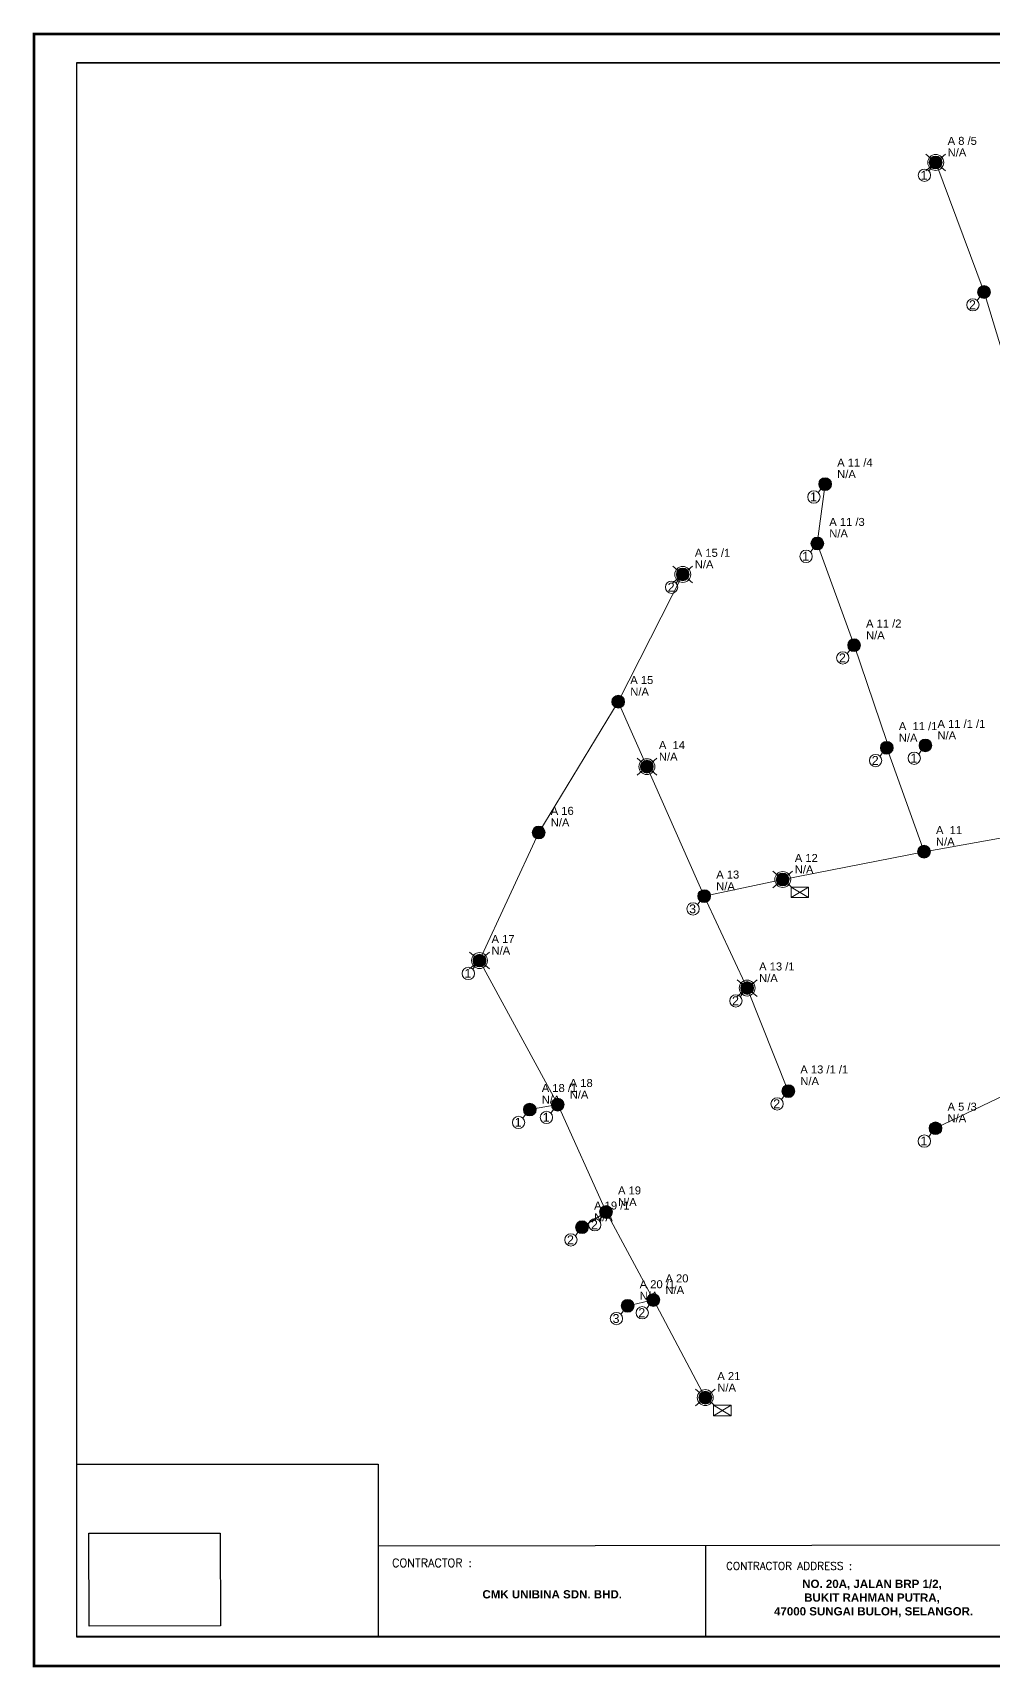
# Model space of a CAD drawing. Header units: inches. Extents: x -2907330 to 774627, y -12404360 to 10502691.
# Drawn here: x 10425 to 11397, y 375 to 2030 of the extents above; entities that cross this region are included whole.
import ezdxf
from ezdxf.enums import TextEntityAlignment as Align

# ---------------------------------------------------------------- set-up
doc = ezdxf.new("R2010")
doc.units = ezdxf.units.IN
doc.header["$MEASUREMENT"] = 0
for name, color, linetype, lineweight in [('BBOX 160A', 30, 'Continuous', 0), ('BBOX 400A', 1, 'Continuous', 0), ('CABLE 316', 30, 'Continuous', 0), ('CABLE 95', 5, 'Continuous', 0), ('CABLE SERVICE', 7, 'Continuous', 0), ('JUMLAH SERVIS', 7, 'Continuous', 0), ('POLE NUMBER', 7, 'Continuous', 0), ('PVC 7083', 2, 'Continuous', 0), ('TIANG LAMA', 112, 'Continuous', 0), ('UMBANG', 7, 'Continuous', 0)]:
    doc.layers.add(name, color=color, linetype=linetype, lineweight=lineweight)
doc.styles.add('Arial_Black', font='ariblk.ttf', dxfattribs={"height": 1})
doc.styles.add('Simplex.shk', font='simplex.shx', dxfattribs={"height": 1.75})
doc.styles.add('style1', font='arial.ttf', dxfattribs={"height": 2})
picture_1 = doc.add_image_def('image1.png', size_in_pixel=(267, 189))

# ---------------------------------------------------------------- blocks, each defined once
blk = doc.blocks.new('S1')
at = {"layer": 'JUMLAH SERVIS'}
blk.add_lwpolyline([(1.11, 1.06), (2.41, 2.92)], dxfattribs=at)
at = {"layer": 'JUMLAH SERVIS', "lineweight": 0}
blk.add_circle((0, 0), 1.54, dxfattribs=at)
at = {"layer": 'JUMLAH SERVIS', "style": 'style1'}
blk.add_text('1', height=2.23, dxfattribs=at).set_placement((-0.97, -1.09))
blk = doc.blocks.new('TIANG_BIRU')
at = {"lineweight": 0}
h = blk.add_hatch(color=5, dxfattribs=at)
h.dxf.hatch_style = 1
h.paths.add_polyline_path([(-1.6, 0, 1), (1.6, 0, 1)])
blk.add_circle((0, 0), 1.6, dxfattribs=at)
blk = doc.blocks.new('S2')
at = {"layer": 'JUMLAH SERVIS'}
blk.add_lwpolyline([(1.11, 1.06), (2.41, 2.92)], dxfattribs=at)
at = {"layer": 'JUMLAH SERVIS', "lineweight": 0}
blk.add_circle((0, 0), 1.54, dxfattribs=at)
at = {"layer": 'JUMLAH SERVIS', "style": 'style1'}
blk.add_text('2', height=2.23, dxfattribs=at).set_placement((-0.97, -1.09))
blk = doc.blocks.new('U2')
at = {"layer": 'UMBANG', "lineweight": 0}
for p, q in [((-2.46, 2.09), (2.46, -2.09)), ((2.46, 2.09), (-2.46, -2.09))]:
    blk.add_line(p, q, dxfattribs=at)
blk.add_circle((0, 0), 1.99, dxfattribs=at)
at = {"layer": 'UMBANG', "style": 'style1'}
blk.add_text('2', height=2.43, dxfattribs=at).set_placement((-1.04, -1.18))
blk = doc.blocks.new('BK')
at = {"color": 30, "lineweight": 0}
blk.add_lwpolyline([(2.16, 1.26), (-2.16, 1.26), (-2.16, -1.26), (2.16, -1.26)], close=True, dxfattribs=at)
blk.add_lwpolyline([(-2.16, -1.26), (2.16, 1.26), (2.16, -1.26), (-2.16, 1.26)], dxfattribs=at)
blk = doc.blocks.new('S3')
at = {"layer": 'JUMLAH SERVIS'}
blk.add_lwpolyline([(1.11, 1.06), (2.41, 2.92)], dxfattribs=at)
at = {"layer": 'JUMLAH SERVIS', "lineweight": 0}
blk.add_circle((0, 0), 1.54, dxfattribs=at)
at = {"layer": 'JUMLAH SERVIS', "style": 'style1'}
blk.add_text('3', height=2.23, dxfattribs=at).set_placement((-0.97, -1.09))
blk = doc.blocks.new('U1')
at = {"layer": 'UMBANG', "lineweight": 0}
for p, q in [((-2.46, 2.09), (2.46, -2.09)), ((2.46, 2.09), (-2.46, -2.09))]:
    blk.add_line(p, q, dxfattribs=at)
blk.add_circle((0, 0), 1.99, dxfattribs=at)
at = {"layer": 'UMBANG', "style": 'style1'}
blk.add_text('1', height=2.43, dxfattribs=at).set_placement((-1.04, -1.18))
blk = doc.blocks.new('U3')
at = {"layer": 'UMBANG', "lineweight": 0}
for p, q in [((-2.46, 2.09), (2.46, -2.09)), ((2.46, 2.09), (-2.46, -2.09))]:
    blk.add_line(p, q, dxfattribs=at)
blk.add_circle((0, 0), 1.99, dxfattribs=at)
at = {"layer": 'UMBANG', "style": 'style1'}
blk.add_text('3', height=2.43, dxfattribs=at).set_placement((-1.04, -1.18))
blk = doc.blocks.new('BM')
at = {"color": 1, "lineweight": 0}
blk.add_lwpolyline([(2.23, 1.31), (-2.23, 1.31), (-2.23, -1.31), (2.23, -1.31)], close=True, dxfattribs=at)
blk.add_lwpolyline([(-2.23, -1.31), (2.23, 1.31), (2.23, -1.31), (-2.23, 1.31)], dxfattribs=at)

msp = doc.modelspace()

# ---------------------------------------------------------------- linework, layer by layer
at = {"color": 7, "linetype": 'Continuous'}
msp.add_line((10774.4, 497.8), (12776.6, 500.7), dxfattribs=at)
at = {"linetype": 'Continuous'}
msp.add_line((11105.7, 497.7), (11105.7, 405.4), dxfattribs=at)
at = {"linetype": 'Continuous', "const_width": 2.7}
msp.add_lwpolyline([(12819.7, 2028.9), (10426.3, 2028.9), (10426.3, 376.1), (12819.7, 376.1)], close=True, dxfattribs=at)
for points in [[(10469.6, 1999.6), (12776.4, 1999.6), (12776.4, 405.4), (10469.6, 405.4)], [(10469.7, 2000.1), (12776.6, 2000.1), (12776.6, 406), (10469.7, 406)], [(10774.4, 405.4), (10469.6, 405.4), (10469.6, 580.4), (10774.4, 580.4)]]:
    msp.add_lwpolyline(points, close=True)
at = {"layer": 'CABLE 316'}
for p, q in [((11017.5, 1352.7), (11082.8, 1481.6)), ((11327, 1200.8), (11289.3, 1306)), ((11451.3, 974.8), (11338.6, 920.7))]:
    msp.add_line(p, q, dxfattribs=at)
at = {"layer": 'CABLE 95'}
for p, q in [((11387.7, 1767.6), (11338.8, 1898.8)), ((11420.9, 1658.3), (11387.7, 1767.6)), ((11017.5, 1352.7), (10937, 1220.2)), ((11046.5, 1286.9), (11017.5, 1352.7)), ((11104.5, 1155.8), (11046.5, 1286.9)), ((10937, 1220.2), (10877.1, 1090.5)), ((11457.8, 1224.1), (11327, 1200.8)), ((11327, 1200.8), (11184, 1172.6)), ((11184, 1172.6), (11104.5, 1155.8)), ((10877.1, 1090.5), (10956.3, 944.6)), ((10956.3, 944.6), (11005.2, 835.9)), ((11005.2, 835.9), (11053.1, 746.8)), ((11053.1, 746.8), (11105.6, 647.9))]:
    msp.add_line(p, q, dxfattribs=at)
at = {"layer": 'CABLE SERVICE'}
for p, q in [((11219, 1512.9), (11226.9, 1573)), ((11256.2, 1409.9), (11219, 1512.9)), ((11104.5, 1155.8), (11148, 1062.7)), ((11148, 1062.7), (11189.6, 958.3)), ((11005.2, 835.9), (10980.9, 820.5)), ((11053.1, 746.8), (11027.1, 740.9))]:
    msp.add_line(p, q, dxfattribs=at)
msp.add_lwpolyline([(11289.3, 1312.5), (11256.2, 1409.9)], dxfattribs=at)
at = {"layer": 'PVC 7083'}
msp.add_line((10956.3, 944.6), (10928, 939.6), dxfattribs=at)

# ---------------------------------------------------------------- block references
at = {"xscale": 4.052392097366043, "yscale": 4.052392097366043, "zscale": 4.052392097366043}
for p in [(11338.8, 1898.8), (11387.7, 1767.6), (11226.9, 1573), (11219, 1512.9), (11082.8, 1481.6), (11256.2, 1409.9), (11017.5, 1352.7), (11289.3, 1306), (11328.4, 1308.4), (11046.5, 1286.9), (10937, 1220.2), (11327, 1200.8), (11184, 1172.6), (11104.5, 1155.8), (10877.1, 1090.5), (11148, 1062.7), (11189.6, 958.3), (10928, 939.6), (10956.3, 944.6), (11338.6, 920.7), (11005.2, 835.9), (10980.9, 820.5), (11027.1, 740.9), (11053.1, 746.8), (11105.6, 647.9)]:
    msp.add_blockref('TIANG_BIRU', p, dxfattribs=at)
at = {"layer": 'BBOX 160A', "xscale": 4.052392097366043, "yscale": 4.052392097366043, "zscale": 4.052392097366043}
msp.add_blockref('BK', (11201.3, 1159.6), dxfattribs=at)
at = {"layer": 'BBOX 400A', "xscale": 4.052392097366043, "yscale": 4.052392097366043, "zscale": 4.052392097366043}
msp.add_blockref('BM', (11122.8, 634.9), dxfattribs=at)
at = {"layer": 'JUMLAH SERVIS', "xscale": 4.052392097366043, "yscale": 4.052392097366043, "zscale": 4.052392097366043}
for name, p in [('S1', (11327.4, 1885.8)), ('S2', (11376.4, 1754.6)), ('S1', (11215.5, 1560)), ('S1', (11207.6, 1499.9)), ('S2', (11071.5, 1468.6)), ('S2', (11244.8, 1397)), ('S2', (11278, 1293.1)), ('S1', (11317.1, 1295.4)), ('S3', (11093.2, 1142.8)), ('S1', (10865.8, 1077.5)), ('S2', (11136.6, 1049.7)), ('S2', (11178.3, 945.4)), ('S1', (10916.6, 926.6)), ('S1', (10944.9, 931.7)), ('S1', (11327.3, 907.7)), ('S2', (10993.8, 822.9)), ('S2', (10969.6, 807.6)), ('S2', (11041.8, 733.8)), ('S3', (11015.7, 727.9))]:
    msp.add_blockref(name, p, dxfattribs=at)
at = {"layer": 'UMBANG', "xscale": 4.052392097366043, "yscale": 4.052392097366043, "zscale": 4.052392097366043}
for name, p in [('U2', (11338.8, 1898.8)), ('U1', (11082.8, 1481.6)), ('U1', (11046.5, 1286.9)), ('U2', (11184, 1172.6)), ('U1', (10877.1, 1090.5)), ('U1', (11148, 1062.7)), ('U3', (11105.6, 647.9))]:
    msp.add_blockref(name, p, dxfattribs=at)

# ---------------------------------------------------------------- texts
at = {"style": 'Simplex.shk'}
for s, height, p in [('CONTRACTOR :', 8.347, (10829, 480.5)), ('CONTRACTOR ADDRESS :', 7.791, (11190.4, 477.5))]:
    msp.add_text(s, height=height, dxfattribs=at).set_placement(p, align=Align.MIDDLE_CENTER)
at = {"char_height": 8.347, "attachment_point": 1, "style": 'Arial_Black'}
for s, width, insert in [('\\pxqc;{\\fArial|b1|i0|c0|p34;NO. 20A, JALAN BRP 1/2,\\PBUKIT RAHMAN PUTRA,\\P 47000 SUNGAI BULOH, SELANGOR.}', 247.027, (11150.8, 463.5)), ('\\pxqc,t22;{\\fArial|b1|i0|c0|p34;CMK UNIBINA SDN. BHD.}', 209.739, (10845.8, 452.9))]:
    msp.add_mtext_dynamic_manual_height_columns(s, width=width, gutter_width=13.9, heights=[0], dxfattribs=dict(at, insert=insert))
at = {"layer": 'POLE NUMBER', "style": 'style1'}
for s, p in [('A 8 /5', (11350.9, 1916.6)), ('A 11 /4', (11239.1, 1590.8)), ('A 11 /3', (11231.1, 1530.7)), ('A 15 /1', (11095, 1499.4)), ('A 11 /2', (11268.3, 1427.8)), ('A 15', (11029.7, 1370.6)), ('A  11 /1', (11301.5, 1323.9)), ('A 11 /1 /1', (11340.6, 1326.2)), ('A  14', (11058.7, 1304.7)), ('A 16', (10949.2, 1238.1)), ('A  11', (11339.1, 1218.6)), ('A 12', (11196.2, 1190.4)), ('A 13', (11116.7, 1173.6)), ('A 17', (10889.3, 1108.3)), ('A 13 /1', (11160.1, 1080.5)), ('A 13 /1 /1', (11201.8, 976.2)), ('A 18 /1', (10940.1, 957.4)), ('A 18', (10968.4, 962.5)), ('A 5 /3', (11350.8, 938.5)), ('A 19', (11017.3, 853.7)), ('A 19 /1', (10993.1, 838.4)), ('A 20 /1', (11039.2, 758.7)), ('A 20', (11065.3, 764.6)), ('A 21', (11117.8, 665.7))]:
    msp.add_text(s, height=8.1, dxfattribs=at).set_placement(p)
at = {"layer": 'TIANG LAMA', "style": 'style1'}
for p in [(11350.9, 1904.9), (11239.1, 1579.1), (11231.1, 1519), (11095, 1487.7), (11268.3, 1416), (11029.7, 1358.8), (11301.5, 1312.1), (11340.6, 1314.5), (11058.7, 1293), (10949.2, 1226.3), (11339.1, 1206.9), (11196.2, 1178.7), (11116.7, 1161.8), (10889.3, 1096.6), (11160.1, 1068.7), (11201.8, 964.4), (10940.1, 945.7), (10968.4, 950.7), (11350.8, 926.8), (11017.3, 841.9), (10993.1, 826.6), (11039.2, 747), (11065.3, 752.9), (11117.8, 654)]:
    msp.add_text('N/A', height=8.1, dxfattribs=at).set_placement(p)

# ---------------------------------------------------------------- pictures from other files: only their frames are drawn
at = {"color": 0, "linetype": 'ByBlock', "lineweight": -2, "transparency": 33554457}
image = msp.add_image(picture_1, insert=(10482, 416.4), size_in_units=(132.9, 94.1), rotation=0.1196, dxfattribs=at)
image.dxf.unprotected_set("ltscale", 0)

doc.saveas('drawing.dxf')
